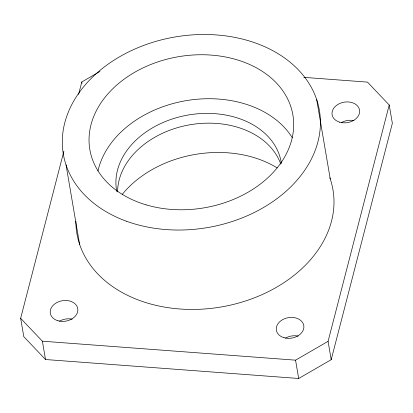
<?xml version="1.0" encoding="UTF-8"?>
<svg xmlns="http://www.w3.org/2000/svg" width="413" height="413" viewBox="0 0 413 413"><rect width="100%" height="100%" fill="white"/><g stroke="black" fill="none" stroke-linecap="round" stroke-linejoin="round"><path stroke-width="0.62" d="M303.875 77.355L367.487 82.12L389.216 105.005L392.35 123.332L331.205 359.671L298.682 378.489L45.513 359.522L23.784 336.636L20.65 318.315L63.886 151.194M78.568 94.448L81.795 81.975L99.987 71.449M331.205 359.671L328.072 341.345L389.216 105.005M20.65 318.315L42.379 341.2L295.553 360.167L328.072 341.345M316.683 99.605L330.255 178.999M295.553 360.167L298.682 378.489M81.795 81.975L82.011 83.24M66.039 164.921L79.611 244.32M42.379 341.2L45.513 359.522M122.165 194.508A102.987 76.653 -9.7 0 1 277.2 167.921M59.487 321.169A13.918 10.356 -9.7 0 1 72.182 319.166M285.533 338.102A13.918 10.356 -9.7 0 1 298.227 336.105M329.848 177.807A129.888 96.678 -9.7 0 1 221.285 306.947A129.888 96.678 -9.7 0 1 75.868 221.316M341.283 122.615A13.918 10.356 -9.7 0 1 353.977 120.617M117.581 191.937A83.498 62.151 -9.7 0 1 190.109 124.741A83.498 62.151 -9.7 0 1 280.794 164.09M116.786 191.482A83.498 62.151 -9.7 0 1 188.483 114.964A83.498 62.151 -9.7 0 1 281.387 163.465M97.979 170.967A102.987 76.653 -9.7 0 1 185.891 100.695A102.987 76.653 -9.7 0 1 292.239 137.653M339.718 122.196A13.918 10.356 -9.7 0 0 359.63 110.669A13.918 10.356 -9.7 0 0 338.149 104.293A13.918 10.356 -9.7 0 0 339.718 122.196M283.963 337.679A13.918 10.356 -9.7 0 0 303.88 326.156A13.918 10.356 -9.7 0 0 282.399 319.781A13.918 10.356 -9.7 0 0 283.963 337.679M57.918 320.746A13.918 10.356 -9.7 0 0 77.835 309.218A13.918 10.356 -9.7 0 0 56.354 302.843A13.918 10.356 -9.7 0 0 57.918 320.746M146.104 204.848A102.987 76.653 -9.7 0 0 293.473 119.558A102.987 76.653 -9.7 0 0 134.509 72.389A102.987 76.653 -9.7 0 0 146.104 204.848M126.796 221.353A129.888 96.678 -9.7 0 0 320.426 122.609A129.888 96.678 -9.7 0 0 126.863 52.828A129.888 96.678 -9.7 0 0 126.796 221.353"/></g></svg>
